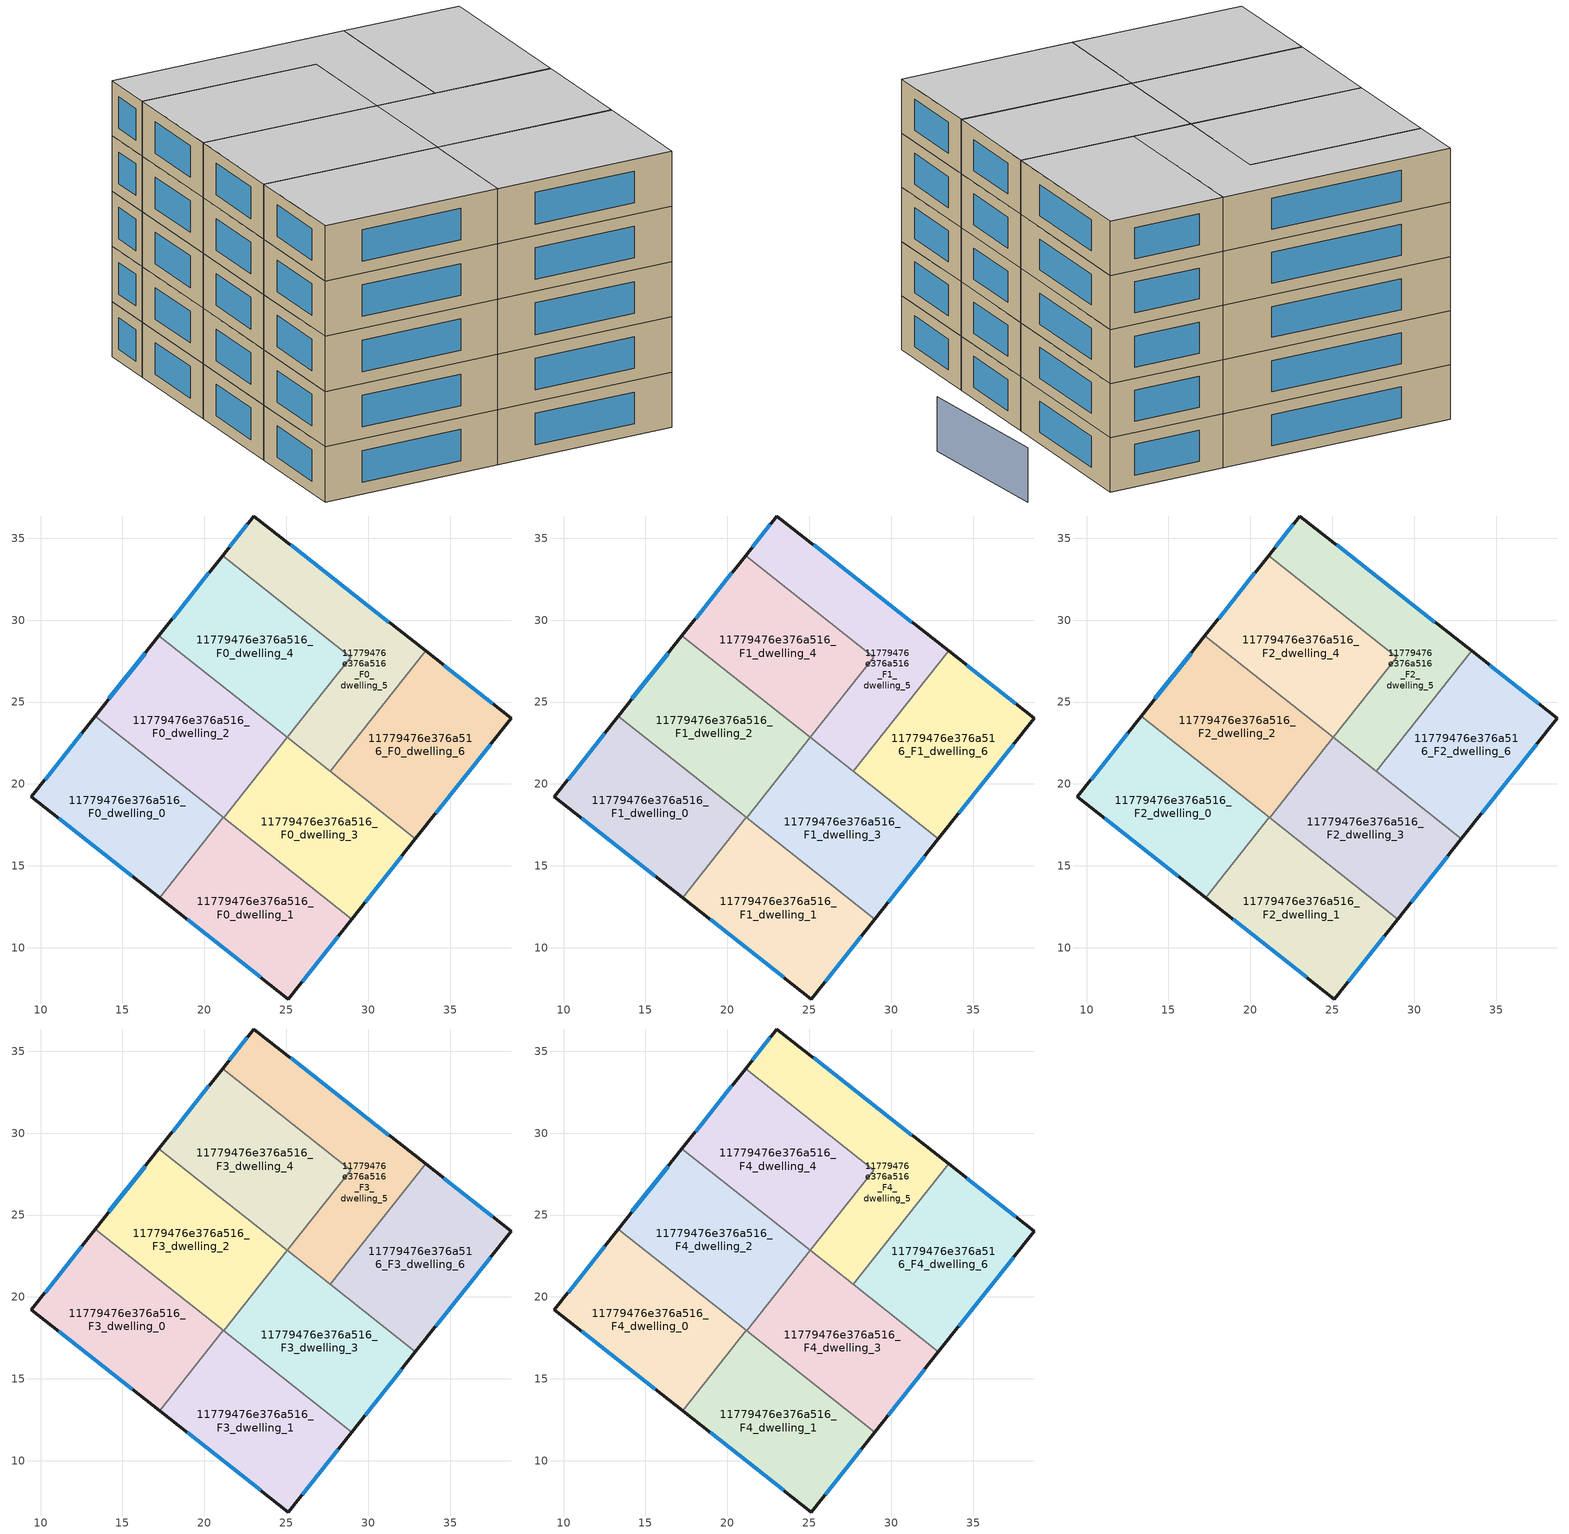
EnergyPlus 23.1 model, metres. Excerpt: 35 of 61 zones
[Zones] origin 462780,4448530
11779476e376a516_F0_dwelling_0
 floor ground (EU_floor_Construction): 21.15,17.96 17.27,13.06 9.44,19.21 13.34,24.14 z0
 wall outside (EU_wall_Construction): 13.34,24.14 9.44,19.21 17.27,13.06 z0:3
 wall to 11779476e376a516_F0_dwelling_1 (EU_wall_Construction): 17.27,13.06 21.15,17.96 z0:3
 wall to 11779476e376a516_F0_dwelling_2 (EU_wall_Construction): 21.15,17.96 13.34,24.14 z0:3
 window (EU_Window_Construction): 11.12,17.89 15.59,14.38 / 12.51,23.08 10.28,20.27 z0.64:2.36
11779476e376a516_F0_dwelling_1
 floor ground (EU_floor_Construction): 29,11.74 25.14,6.87 17.27,13.06 21.15,17.96 z0
 wall outside (EU_wall_Construction): 17.27,13.06 25.14,6.87 29,11.74 z0:3
 wall to 11779476e376a516_F0_dwelling_3 (EU_wall_Construction): 29,11.74 21.17,17.94 z0:3
 wall to 11779476e376a516_F0_dwelling_2 (EU_wall_Construction): 21.17,17.94 21.15,17.96 z0:3
 window (EU_Window_Construction): 18.95,11.73 23.45,8.19 / 25.96,7.91 28.17,10.7 z0.64:2.36
11779476e376a516_F0_dwelling_2
 floor ground (EU_floor_Construction): 25.05,22.84 21.17,17.94 13.34,24.14 17.23,29.04 z0
 wall outside (EU_wall_Construction): 17.23,29.04 13.34,24.14 z0:3
 wall to 11779476e376a516_F0_dwelling_4 (EU_wall_Construction): 25.05,22.84 17.23,29.04 z0:3
 wall to 11779476e376a516_F0_dwelling_3 (EU_wall_Construction): 21.17,17.94 25.05,22.84 z0:3
 window (EU_Window_Construction): 16.4,27.99 14.18,25.19 z0.64:2.36
11779476e376a516_F0_dwelling_3
 floor ground (EU_floor_Construction): 32.88,16.64 29,11.74 21.17,17.94 25.05,22.84 z0
 wall outside (EU_wall_Construction): 29,11.74 32.88,16.64 z0:3
 wall to 11779476e376a516_F0_dwelling_6 (EU_wall_Construction): 32.88,16.64 27.68,20.76 z0:3
 wall to 11779476e376a516_F0_dwelling_5 (EU_wall_Construction): 27.68,20.76 25.05,22.84 z0:3
 window (EU_Window_Construction): 29.83,12.79 32.05,15.59 z0.64:2.36
11779476e376a516_F0_dwelling_4
 floor ground (EU_floor_Construction): 28.94,27.74 25.05,22.84 17.23,29.04 21.11,33.94 z0
 wall outside (EU_wall_Construction): 21.11,33.94 17.23,29.04 z0:3
 wall to 11779476e376a516_F0_dwelling_5 (EU_wall_Construction): 25.05,22.84 28.94,27.74 21.11,33.94 z0:3
 window (EU_Window_Construction): 20.28,32.89 18.06,30.09 z0.64:2.36
11779476e376a516_F0_dwelling_5
 floor ground (EU_floor_Construction): 33.51,28.12 27.68,20.76 25.05,22.84 28.94,27.74 21.11,33.94 23.03,36.36 z0
 wall outside (EU_wall_Construction): 33.51,28.12 23.03,36.36 21.11,33.94 z0:3
 wall to 11779476e376a516_F0_dwelling_6 (EU_wall_Construction): 27.68,20.76 33.51,28.12 z0:3
 window (EU_Window_Construction): 22.61,35.84 21.52,34.46 / 31.26,29.88 25.27,34.59 z0.64:2.36
11779476e376a516_F0_dwelling_6
 floor ground (EU_floor_Construction): 38.73,24.02 32.88,16.64 27.68,20.76 33.51,28.12 z0
 wall outside (EU_wall_Construction): 32.88,16.64 38.73,24.02 33.51,28.12 z0:3
 window (EU_Window_Construction): 37.61,24.9 34.63,27.24 / 34.13,18.22 37.48,22.44 z0.64:2.36
11779476e376a516_F1_dwelling_0
 floor to 11779476e376a516_F0_dwelling_0 (EU_floor_Construction): 21.15,17.96 17.27,13.06 9.44,19.21 13.34,24.14 z3
 wall outside (EU_wall_Construction): 13.34,24.14 9.44,19.21 17.27,13.06 z3:6
 wall to 11779476e376a516_F1_dwelling_1 (EU_wall_Construction): 17.27,13.06 21.15,17.96 z3:6
 wall to 11779476e376a516_F1_dwelling_2 (EU_wall_Construction): 21.15,17.96 13.34,24.14 z3:6
 window (EU_Window_Construction): 11.12,17.89 15.59,14.38 / 12.51,23.08 10.28,20.27 z3.64:5.36
11779476e376a516_F1_dwelling_1
 floor to 11779476e376a516_F0_dwelling_1 (EU_floor_Construction): 29,11.74 25.14,6.87 17.27,13.06 21.15,17.96 z3
 wall outside (EU_wall_Construction): 17.27,13.06 25.14,6.87 29,11.74 z3:6
 wall to 11779476e376a516_F1_dwelling_3 (EU_wall_Construction): 29,11.74 21.17,17.94 z3:6
 wall to 11779476e376a516_F1_dwelling_2 (EU_wall_Construction): 21.17,17.94 21.15,17.96 z3:6
 window (EU_Window_Construction): 18.95,11.73 23.45,8.19 / 25.96,7.91 28.17,10.7 z3.64:5.36
11779476e376a516_F1_dwelling_2
 floor to 11779476e376a516_F0_dwelling_2 (EU_floor_Construction): 25.05,22.84 21.17,17.94 13.34,24.14 17.23,29.04 z3
 wall outside (EU_wall_Construction): 17.23,29.04 13.34,24.14 z3:6
 wall to 11779476e376a516_F1_dwelling_4 (EU_wall_Construction): 25.05,22.84 17.23,29.04 z3:6
 wall to 11779476e376a516_F1_dwelling_3 (EU_wall_Construction): 21.17,17.94 25.05,22.84 z3:6
 window (EU_Window_Construction): 16.4,27.99 14.18,25.19 z3.64:5.36
11779476e376a516_F1_dwelling_3
 floor to 11779476e376a516_F0_dwelling_3 (EU_floor_Construction): 32.88,16.64 29,11.74 21.17,17.94 25.05,22.84 z3
 wall outside (EU_wall_Construction): 29,11.74 32.88,16.64 z3:6
 wall to 11779476e376a516_F1_dwelling_6 (EU_wall_Construction): 32.88,16.64 27.68,20.76 z3:6
 wall to 11779476e376a516_F1_dwelling_5 (EU_wall_Construction): 27.68,20.76 25.05,22.84 z3:6
 window (EU_Window_Construction): 29.83,12.79 32.05,15.59 z3.64:5.36
11779476e376a516_F1_dwelling_4
 floor to 11779476e376a516_F0_dwelling_4 (EU_floor_Construction): 28.94,27.74 25.05,22.84 17.23,29.04 21.11,33.94 z3
 wall outside (EU_wall_Construction): 21.11,33.94 17.23,29.04 z3:6
 wall to 11779476e376a516_F1_dwelling_5 (EU_wall_Construction): 25.05,22.84 28.94,27.74 21.11,33.94 z3:6
 window (EU_Window_Construction): 20.28,32.89 18.06,30.09 z3.64:5.36
11779476e376a516_F1_dwelling_5
 floor to 11779476e376a516_F0_dwelling_5 (EU_floor_Construction): 33.51,28.12 27.68,20.76 25.05,22.84 28.94,27.74 21.11,33.94 23.03,36.36 z3
 wall outside (EU_wall_Construction): 33.51,28.12 23.03,36.36 21.11,33.94 z3:6
 wall to 11779476e376a516_F1_dwelling_6 (EU_wall_Construction): 27.68,20.76 33.51,28.12 z3:6
 window (EU_Window_Construction): 22.61,35.84 21.52,34.46 / 31.26,29.88 25.27,34.59 z3.64:5.36
11779476e376a516_F1_dwelling_6
 floor to 11779476e376a516_F0_dwelling_6 (EU_floor_Construction): 38.73,24.02 32.88,16.64 27.68,20.76 33.51,28.12 z3
 wall outside (EU_wall_Construction): 32.88,16.64 38.73,24.02 33.51,28.12 z3:6
 window (EU_Window_Construction): 37.61,24.9 34.63,27.24 / 34.13,18.22 37.48,22.44 z3.64:5.36
11779476e376a516_F2_dwelling_0
 floor to 11779476e376a516_F1_dwelling_0 (EU_floor_Construction): 21.15,17.96 17.27,13.06 9.44,19.21 13.34,24.14 z6
 wall outside (EU_wall_Construction): 13.34,24.14 9.44,19.21 17.27,13.06 z6:9
 wall to 11779476e376a516_F2_dwelling_1 (EU_wall_Construction): 17.27,13.06 21.15,17.96 z6:9
 wall to 11779476e376a516_F2_dwelling_2 (EU_wall_Construction): 21.15,17.96 13.34,24.14 z6:9
 window (EU_Window_Construction): 11.12,17.89 15.59,14.38 / 12.51,23.08 10.28,20.27 z6.64:8.36
11779476e376a516_F2_dwelling_1
 floor to 11779476e376a516_F1_dwelling_1 (EU_floor_Construction): 29,11.74 25.14,6.87 17.27,13.06 21.15,17.96 z6
 wall outside (EU_wall_Construction): 17.27,13.06 25.14,6.87 29,11.74 z6:9
 wall to 11779476e376a516_F2_dwelling_3 (EU_wall_Construction): 29,11.74 21.17,17.94 z6:9
 wall to 11779476e376a516_F2_dwelling_2 (EU_wall_Construction): 21.17,17.94 21.15,17.96 z6:9
 window (EU_Window_Construction): 18.95,11.73 23.45,8.19 / 25.96,7.91 28.17,10.7 z6.64:8.36
11779476e376a516_F2_dwelling_2
 floor to 11779476e376a516_F1_dwelling_2 (EU_floor_Construction): 25.05,22.84 21.17,17.94 13.34,24.14 17.23,29.04 z6
 wall outside (EU_wall_Construction): 17.23,29.04 13.34,24.14 z6:9
 wall to 11779476e376a516_F2_dwelling_4 (EU_wall_Construction): 25.05,22.84 17.23,29.04 z6:9
 wall to 11779476e376a516_F2_dwelling_3 (EU_wall_Construction): 21.17,17.94 25.05,22.84 z6:9
 window (EU_Window_Construction): 16.4,27.99 14.18,25.19 z6.64:8.36
11779476e376a516_F2_dwelling_3
 floor to 11779476e376a516_F1_dwelling_3 (EU_floor_Construction): 32.88,16.64 29,11.74 21.17,17.94 25.05,22.84 z6
 wall outside (EU_wall_Construction): 29,11.74 32.88,16.64 z6:9
 wall to 11779476e376a516_F2_dwelling_6 (EU_wall_Construction): 32.88,16.64 27.68,20.76 z6:9
 wall to 11779476e376a516_F2_dwelling_5 (EU_wall_Construction): 27.68,20.76 25.05,22.84 z6:9
 window (EU_Window_Construction): 29.83,12.79 32.05,15.59 z6.64:8.36
11779476e376a516_F2_dwelling_4
 floor to 11779476e376a516_F1_dwelling_4 (EU_floor_Construction): 28.94,27.74 25.05,22.84 17.23,29.04 21.11,33.94 z6
 wall outside (EU_wall_Construction): 21.11,33.94 17.23,29.04 z6:9
 wall to 11779476e376a516_F2_dwelling_5 (EU_wall_Construction): 25.05,22.84 28.94,27.74 21.11,33.94 z6:9
 window (EU_Window_Construction): 20.28,32.89 18.06,30.09 z6.64:8.36
11779476e376a516_F2_dwelling_5
 floor to 11779476e376a516_F1_dwelling_5 (EU_floor_Construction): 33.51,28.12 27.68,20.76 25.05,22.84 28.94,27.74 21.11,33.94 23.03,36.36 z6
 wall outside (EU_wall_Construction): 33.51,28.12 23.03,36.36 21.11,33.94 z6:9
 wall to 11779476e376a516_F2_dwelling_6 (EU_wall_Construction): 27.68,20.76 33.51,28.12 z6:9
 window (EU_Window_Construction): 22.61,35.84 21.52,34.46 / 31.26,29.88 25.27,34.59 z6.64:8.36
11779476e376a516_F2_dwelling_6
 floor to 11779476e376a516_F1_dwelling_6 (EU_floor_Construction): 38.73,24.02 32.88,16.64 27.68,20.76 33.51,28.12 z6
 wall outside (EU_wall_Construction): 32.88,16.64 38.73,24.02 33.51,28.12 z6:9
 window (EU_Window_Construction): 37.61,24.9 34.63,27.24 / 34.13,18.22 37.48,22.44 z6.64:8.36
11779476e376a516_F3_dwelling_0
 floor to 11779476e376a516_F2_dwelling_0 (EU_floor_Construction): 21.15,17.96 17.27,13.06 9.44,19.21 13.34,24.14 z9
 wall outside (EU_wall_Construction): 13.34,24.14 9.44,19.21 17.27,13.06 z9:12
 wall to 11779476e376a516_F3_dwelling_1 (EU_wall_Construction): 17.27,13.06 21.15,17.96 z9:12
 wall to 11779476e376a516_F3_dwelling_2 (EU_wall_Construction): 21.15,17.96 13.34,24.14 z9:12
 window (EU_Window_Construction): 11.12,17.89 15.59,14.38 / 12.51,23.08 10.28,20.27 z9.64:11.36
11779476e376a516_F3_dwelling_1
 floor to 11779476e376a516_F2_dwelling_1 (EU_floor_Construction): 29,11.74 25.14,6.87 17.27,13.06 21.15,17.96 z9
 wall outside (EU_wall_Construction): 17.27,13.06 25.14,6.87 29,11.74 z9:12
 wall to 11779476e376a516_F3_dwelling_3 (EU_wall_Construction): 29,11.74 21.17,17.94 z9:12
 wall to 11779476e376a516_F3_dwelling_2 (EU_wall_Construction): 21.17,17.94 21.15,17.96 z9:12
 window (EU_Window_Construction): 18.95,11.73 23.45,8.19 / 25.96,7.91 28.17,10.7 z9.64:11.36
11779476e376a516_F3_dwelling_2
 floor to 11779476e376a516_F2_dwelling_2 (EU_floor_Construction): 25.05,22.84 21.17,17.94 13.34,24.14 17.23,29.04 z9
 wall outside (EU_wall_Construction): 17.23,29.04 13.34,24.14 z9:12
 wall to 11779476e376a516_F3_dwelling_4 (EU_wall_Construction): 25.05,22.84 17.23,29.04 z9:12
 wall to 11779476e376a516_F3_dwelling_3 (EU_wall_Construction): 21.17,17.94 25.05,22.84 z9:12
 window (EU_Window_Construction): 16.4,27.99 14.18,25.19 z9.64:11.36
11779476e376a516_F3_dwelling_3
 floor to 11779476e376a516_F2_dwelling_3 (EU_floor_Construction): 32.88,16.64 29,11.74 21.17,17.94 25.05,22.84 z9
 wall outside (EU_wall_Construction): 29,11.74 32.88,16.64 z9:12
 wall to 11779476e376a516_F3_dwelling_6 (EU_wall_Construction): 32.88,16.64 27.68,20.76 z9:12
 wall to 11779476e376a516_F3_dwelling_5 (EU_wall_Construction): 27.68,20.76 25.05,22.84 z9:12
 window (EU_Window_Construction): 29.83,12.79 32.05,15.59 z9.64:11.36
11779476e376a516_F3_dwelling_4
 floor to 11779476e376a516_F2_dwelling_4 (EU_floor_Construction): 28.94,27.74 25.05,22.84 17.23,29.04 21.11,33.94 z9
 wall outside (EU_wall_Construction): 21.11,33.94 17.23,29.04 z9:12
 wall to 11779476e376a516_F3_dwelling_5 (EU_wall_Construction): 25.05,22.84 28.94,27.74 21.11,33.94 z9:12
 window (EU_Window_Construction): 20.28,32.89 18.06,30.09 z9.64:11.36
11779476e376a516_F3_dwelling_5
 floor to 11779476e376a516_F2_dwelling_5 (EU_floor_Construction): 33.51,28.12 27.68,20.76 25.05,22.84 28.94,27.74 21.11,33.94 23.03,36.36 z9
 wall outside (EU_wall_Construction): 33.51,28.12 23.03,36.36 21.11,33.94 z9:12
 wall to 11779476e376a516_F3_dwelling_6 (EU_wall_Construction): 27.68,20.76 33.51,28.12 z9:12
 window (EU_Window_Construction): 22.61,35.84 21.52,34.46 / 31.26,29.88 25.27,34.59 z9.64:11.36
11779476e376a516_F3_dwelling_6
 floor to 11779476e376a516_F2_dwelling_6 (EU_floor_Construction): 38.73,24.02 32.88,16.64 27.68,20.76 33.51,28.12 z9
 wall outside (EU_wall_Construction): 32.88,16.64 38.73,24.02 33.51,28.12 z9:12
 window (EU_Window_Construction): 37.61,24.9 34.63,27.24 / 34.13,18.22 37.48,22.44 z9.64:11.36
11779476e376a516_F4_dwelling_0
 floor to 11779476e376a516_F3_dwelling_0 (EU_floor_Construction): 21.15,17.96 17.27,13.06 9.44,19.21 13.34,24.14 z12
 wall outside (EU_wall_Construction): 13.34,24.14 9.44,19.21 17.27,13.06 z12:15
 wall to 11779476e376a516_F4_dwelling_1 (EU_wall_Construction): 17.27,13.06 21.15,17.96 z12:15
 wall to 11779476e376a516_F4_dwelling_2 (EU_wall_Construction): 21.15,17.96 13.34,24.14 z12:15
 window (EU_Window_Construction): 11.12,17.89 15.59,14.38 / 12.51,23.08 10.28,20.27 z12.64:14.36
 ceiling to 11779476e376a516_F5_dwelling_0 (EU_floor_Construction): 17.27,13.06 21.15,17.96 13.34,24.14 9.44,19.21 z15
11779476e376a516_F4_dwelling_1
 floor to 11779476e376a516_F3_dwelling_1 (EU_floor_Construction): 29,11.74 25.14,6.87 17.27,13.06 21.15,17.96 z12
 wall outside (EU_wall_Construction): 17.27,13.06 25.14,6.87 29,11.74 z12:15
 wall to 11779476e376a516_F4_dwelling_3 (EU_wall_Construction): 29,11.74 21.17,17.94 z12:15
 wall to 11779476e376a516_F4_dwelling_2 (EU_wall_Construction): 21.17,17.94 21.15,17.96 z12:15
 window (EU_Window_Construction): 18.95,11.73 23.45,8.19 / 25.96,7.91 28.17,10.7 z12.64:14.36
 ceiling to 11779476e376a516_F5_dwelling_1 (EU_floor_Construction): 25.14,6.87 29,11.74 21.15,17.96 17.27,13.06 z15
11779476e376a516_F4_dwelling_2
 floor to 11779476e376a516_F3_dwelling_2 (EU_floor_Construction): 25.05,22.84 21.17,17.94 13.34,24.14 17.23,29.04 z12
 wall outside (EU_wall_Construction): 17.23,29.04 13.34,24.14 z12:15
 wall to 11779476e376a516_F4_dwelling_4 (EU_wall_Construction): 25.05,22.84 17.23,29.04 z12:15
 wall to 11779476e376a516_F4_dwelling_3 (EU_wall_Construction): 21.17,17.94 25.05,22.84 z12:15
 window (EU_Window_Construction): 16.4,27.99 14.18,25.19 z12.64:14.36
 ceiling to 11779476e376a516_F5_dwelling_2 (EU_floor_Construction): 21.17,17.94 25.05,22.84 17.23,29.04 13.34,24.14 z15
11779476e376a516_F4_dwelling_3
 floor to 11779476e376a516_F3_dwelling_3 (EU_floor_Construction): 32.88,16.64 29,11.74 21.17,17.94 25.05,22.84 z12
 wall outside (EU_wall_Construction): 29,11.74 32.88,16.64 z12:15
 wall to 11779476e376a516_F4_dwelling_6 (EU_wall_Construction): 32.88,16.64 27.68,20.76 z12:15
 wall to 11779476e376a516_F4_dwelling_5 (EU_wall_Construction): 27.68,20.76 25.05,22.84 z12:15
 window (EU_Window_Construction): 29.83,12.79 32.05,15.59 z12.64:14.36
 ceiling to 11779476e376a516_F5_dwelling_3 (EU_floor_Construction): 29,11.74 32.88,16.64 25.05,22.84 21.17,17.94 z15
11779476e376a516_F4_dwelling_4
 floor to 11779476e376a516_F3_dwelling_4 (EU_floor_Construction): 28.94,27.74 25.05,22.84 17.23,29.04 21.11,33.94 z12
 wall outside (EU_wall_Construction): 21.11,33.94 17.23,29.04 z12:15
 wall to 11779476e376a516_F4_dwelling_5 (EU_wall_Construction): 25.05,22.84 28.94,27.74 21.11,33.94 z12:15
 window (EU_Window_Construction): 20.28,32.89 18.06,30.09 z12.64:14.36
 ceiling to 11779476e376a516_F5_dwelling_4 (EU_floor_Construction): 25.05,22.84 28.94,27.74 21.11,33.94 17.23,29.04 z15
11779476e376a516_F4_dwelling_5
 floor to 11779476e376a516_F3_dwelling_5 (EU_floor_Construction): 33.51,28.12 27.68,20.76 25.05,22.84 28.94,27.74 21.11,33.94 23.03,36.36 z12
 wall outside (EU_wall_Construction): 33.51,28.12 23.03,36.36 21.11,33.94 z12:15
 wall to 11779476e376a516_F4_dwelling_6 (EU_wall_Construction): 27.68,20.76 33.51,28.12 z12:15
 window (EU_Window_Construction): 22.61,35.84 21.52,34.46 / 31.26,29.88 25.27,34.59 z12.64:14.36
 ceiling to 11779476e376a516_F5_dwelling_5 (EU_floor_Construction): 27.68,20.76 33.51,28.12 23.03,36.36 21.11,33.94 28.94,27.74 25.05,22.84 z15
11779476e376a516_F4_dwelling_6
 floor to 11779476e376a516_F3_dwelling_6 (EU_floor_Construction): 38.73,24.02 32.88,16.64 27.68,20.76 33.51,28.12 z12
 wall outside (EU_wall_Construction): 32.88,16.64 38.73,24.02 33.51,28.12 z12:15
 window (EU_Window_Construction): 37.61,24.9 34.63,27.24 / 34.13,18.22 37.48,22.44 z12.64:14.36
 ceiling to 11779476e376a516_F5_dwelling_6 (EU_floor_Construction): 32.88,16.64 38.73,24.02 33.51,28.12 27.68,20.76 z15
shading: 37.02,13.71 41.57,20.61 z0:3
[Building]
EU S2 Campaign: North Axis=0; Terrain=City; Solar Distribution=FullExterior
[Site:Location]
Yerevan-Zvartnots.Intl.AP: Latitude=40.15; Longitude=44.383; Time Zone=4; Elevation=854
[SizingPeriod:WeatherFileDays]
AnnualSizingPeriod: Begin Month=1; Begin Day of Month=1; End Month=12; End Day of Month=31; Day of Week for Start Day=Monday; Use Weather File Daylight Saving Period=No; Use Weather File Rain and Snow Indicators=No
[MATERIAL]
EU_InternalMass_Material: Roughness=MediumRough; Thickness=0.1; Conductivity=1; Density=1800; Specific Heat=900; Thermal Absorptance=0.9; Solar Absorptance=0.7; Visible Absorptance=0.7
[MATERIAL:NOMASS] Roughness=MediumRough; Thermal Absorptance=0.9; Solar Absorptance=0.7; Visible Absorptance=0.7
Name | Thermal Resistance
EU_wall_NoMass | 1.05043
EU_floor_NoMass | 0.478065
[WINDOWMATERIAL:SIMPLEGLAZINGSYSTEM]
EU_Window_SimpleGlazing: UFactor=2.5566; Solar Heat Gain Coefficient=0.75; Visible Transmittance=0.75
[CONSTRUCTION]
EU_wall_Construction: EU_wall_NoMass
EU_floor_Construction: EU_floor_NoMass
EU_Window_Construction: EU_Window_SimpleGlazing
EU_InternalMass_Construction: EU_InternalMass_Material
[ZONE] Type=1; Multiplier=1; Ceiling Height=autocalculate; Floor Area=autocalculate; Part of Total Floor Area=Yes
Name | Volume
11779476e376a516_F0_dwelling_0; 11779476e376a516_F1_dwelling_0; 11779476e376a516_F2_dwelling_0; 11779476e376a516_F3_dwelling_0; 11779476e376a516_F4_dwelling_0 | 187.287
11779476e376a516_F0_dwelling_1; 11779476e376a516_F1_dwelling_1; 11779476e376a516_F2_dwelling_1; 11779476e376a516_F3_dwelling_1; 11779476e376a516_F4_dwelling_1 | 187.277
11779476e376a516_F0_dwelling_2; 11779476e376a516_F1_dwelling_2; 11779476e376a516_F2_dwelling_2; 11779476e376a516_F3_dwelling_2; 11779476e376a516_F4_dwelling_2; 11779476e376a516_F0_dwelling_3; 11779476e376a516_F1_dwelling_3; 11779476e376a516_F2_dwelling_3; 11779476e376a516_F3_dwelling_3; 11779476e376a516_F4_dwelling_3 | 187.275
11779476e376a516_F0_dwelling_4; 11779476e376a516_F1_dwelling_4; 11779476e376a516_F2_dwelling_4; 11779476e376a516_F3_dwelling_4; 11779476e376a516_F4_dwelling_4 | 187.276
11779476e376a516_F0_dwelling_5; 11779476e376a516_F1_dwelling_5; 11779476e376a516_F2_dwelling_5; 11779476e376a516_F3_dwelling_5; 11779476e376a516_F4_dwelling_5 | 187.285
11779476e376a516_F0_dwelling_6; 11779476e376a516_F1_dwelling_6; 11779476e376a516_F2_dwelling_6; 11779476e376a516_F3_dwelling_6; 11779476e376a516_F4_dwelling_6 | 187.281
[INTERNALMASS] Construction=EU_InternalMass_Construction
Name | Zone or ZoneList | Surface Area
11779476e376a516_F0_dwelling_0_EU_InternalMass | 11779476e376a516_F0_dwelling_0 | 62.4289
11779476e376a516_F0_dwelling_1_EU_InternalMass | 11779476e376a516_F0_dwelling_1 | 62.4258
11779476e376a516_F0_dwelling_2_EU_InternalMass | 11779476e376a516_F0_dwelling_2 | 62.424
11779476e376a516_F0_dwelling_3_EU_InternalMass | 11779476e376a516_F0_dwelling_3 | 62.424
11779476e376a516_F0_dwelling_4_EU_InternalMass | 11779476e376a516_F0_dwelling_4 | 62.4265
11779476e376a516_F0_dwelling_5_EU_InternalMass | 11779476e376a516_F0_dwelling_5 | 62.425
11779476e376a516_F0_dwelling_6_EU_InternalMass | 11779476e376a516_F0_dwelling_6 | 62.4263
11779476e376a516_F1_dwelling_0_EU_InternalMass | 11779476e376a516_F1_dwelling_0 | 62.4289
11779476e376a516_F1_dwelling_1_EU_InternalMass | 11779476e376a516_F1_dwelling_1 | 62.4258
11779476e376a516_F1_dwelling_2_EU_InternalMass | 11779476e376a516_F1_dwelling_2 | 62.424
11779476e376a516_F1_dwelling_3_EU_InternalMass | 11779476e376a516_F1_dwelling_3 | 62.424
11779476e376a516_F1_dwelling_4_EU_InternalMass | 11779476e376a516_F1_dwelling_4 | 62.4265
11779476e376a516_F1_dwelling_5_EU_InternalMass | 11779476e376a516_F1_dwelling_5 | 62.425
11779476e376a516_F1_dwelling_6_EU_InternalMass | 11779476e376a516_F1_dwelling_6 | 62.4263
11779476e376a516_F2_dwelling_0_EU_InternalMass | 11779476e376a516_F2_dwelling_0 | 62.4289
11779476e376a516_F2_dwelling_1_EU_InternalMass | 11779476e376a516_F2_dwelling_1 | 62.4258
11779476e376a516_F2_dwelling_2_EU_InternalMass | 11779476e376a516_F2_dwelling_2 | 62.424
11779476e376a516_F2_dwelling_3_EU_InternalMass | 11779476e376a516_F2_dwelling_3 | 62.424
11779476e376a516_F2_dwelling_4_EU_InternalMass | 11779476e376a516_F2_dwelling_4 | 62.4265
11779476e376a516_F2_dwelling_5_EU_InternalMass | 11779476e376a516_F2_dwelling_5 | 62.425
11779476e376a516_F2_dwelling_6_EU_InternalMass | 11779476e376a516_F2_dwelling_6 | 62.4263
11779476e376a516_F3_dwelling_0_EU_InternalMass | 11779476e376a516_F3_dwelling_0 | 62.4289
11779476e376a516_F3_dwelling_1_EU_InternalMass | 11779476e376a516_F3_dwelling_1 | 62.4258
11779476e376a516_F3_dwelling_2_EU_InternalMass | 11779476e376a516_F3_dwelling_2 | 62.424
11779476e376a516_F3_dwelling_3_EU_InternalMass | 11779476e376a516_F3_dwelling_3 | 62.424
11779476e376a516_F3_dwelling_4_EU_InternalMass | 11779476e376a516_F3_dwelling_4 | 62.4265
11779476e376a516_F3_dwelling_5_EU_InternalMass | 11779476e376a516_F3_dwelling_5 | 62.425
11779476e376a516_F3_dwelling_6_EU_InternalMass | 11779476e376a516_F3_dwelling_6 | 62.4263
11779476e376a516_F4_dwelling_0_EU_InternalMass | 11779476e376a516_F4_dwelling_0 | 62.4289
11779476e376a516_F4_dwelling_1_EU_InternalMass | 11779476e376a516_F4_dwelling_1 | 62.4258
11779476e376a516_F4_dwelling_2_EU_InternalMass | 11779476e376a516_F4_dwelling_2 | 62.424
11779476e376a516_F4_dwelling_3_EU_InternalMass | 11779476e376a516_F4_dwelling_3 | 62.424
11779476e376a516_F4_dwelling_4_EU_InternalMass | 11779476e376a516_F4_dwelling_4 | 62.4265
11779476e376a516_F4_dwelling_5_EU_InternalMass | 11779476e376a516_F4_dwelling_5 | 62.425
11779476e376a516_F4_dwelling_6_EU_InternalMass | 11779476e376a516_F4_dwelling_6 | 62.4263
[OTHEREQUIPMENT] Fuel Type=Electricity; Design Level Calculation Method=Watts/Area; Power per Zone Floor Area=1; Fraction Latent=0; Fraction Radiant=0; Fraction Lost=0; Carbon Dioxide Generation Rate=0; EndUse Subcategory=EU_Step8_InternalGains
Name | Zone or ZoneList or Space or SpaceList | Schedule
EU_Step8_InternalGain_11779476e376a516_F0_dwelling_0_f000 | 11779476e376a516_F0_dwelling_0 | EU_Step8_GainSchedule_11779476e376a516_F0_dwelling_0_f000
EU_Step8_InternalGain_11779476e376a516_F0_dwelling_1_f000 | 11779476e376a516_F0_dwelling_1 | EU_Step8_GainSchedule_11779476e376a516_F0_dwelling_1_f000
EU_Step8_InternalGain_11779476e376a516_F0_dwelling_2_f000 | 11779476e376a516_F0_dwelling_2 | EU_Step8_GainSchedule_11779476e376a516_F0_dwelling_2_f000
EU_Step8_InternalGain_11779476e376a516_F0_dwelling_3_f000 | 11779476e376a516_F0_dwelling_3 | EU_Step8_GainSchedule_11779476e376a516_F0_dwelling_3_f000
EU_Step8_InternalGain_11779476e376a516_F0_dwelling_4_f000 | 11779476e376a516_F0_dwelling_4 | EU_Step8_GainSchedule_11779476e376a516_F0_dwelling_4_f000
EU_Step8_InternalGain_11779476e376a516_F0_dwelling_5_f000 | 11779476e376a516_F0_dwelling_5 | EU_Step8_GainSchedule_11779476e376a516_F0_dwelling_5_f000
EU_Step8_InternalGain_11779476e376a516_F0_dwelling_6_f000 | 11779476e376a516_F0_dwelling_6 | EU_Step8_GainSchedule_11779476e376a516_F0_dwelling_6_f000
EU_Step8_InternalGain_11779476e376a516_F1_dwelling_0_f000 | 11779476e376a516_F1_dwelling_0 | EU_Step8_GainSchedule_11779476e376a516_F1_dwelling_0_f000
EU_Step8_InternalGain_11779476e376a516_F1_dwelling_1_f000 | 11779476e376a516_F1_dwelling_1 | EU_Step8_GainSchedule_11779476e376a516_F1_dwelling_1_f000
EU_Step8_InternalGain_11779476e376a516_F1_dwelling_2_f000 | 11779476e376a516_F1_dwelling_2 | EU_Step8_GainSchedule_11779476e376a516_F1_dwelling_2_f000
EU_Step8_InternalGain_11779476e376a516_F1_dwelling_3_f000 | 11779476e376a516_F1_dwelling_3 | EU_Step8_GainSchedule_11779476e376a516_F1_dwelling_3_f000
EU_Step8_InternalGain_11779476e376a516_F1_dwelling_4_f000 | 11779476e376a516_F1_dwelling_4 | EU_Step8_GainSchedule_11779476e376a516_F1_dwelling_4_f000
EU_Step8_InternalGain_11779476e376a516_F1_dwelling_5_f000 | 11779476e376a516_F1_dwelling_5 | EU_Step8_GainSchedule_11779476e376a516_F1_dwelling_5_f000
EU_Step8_InternalGain_11779476e376a516_F1_dwelling_6_f000 | 11779476e376a516_F1_dwelling_6 | EU_Step8_GainSchedule_11779476e376a516_F1_dwelling_6_f000
EU_Step8_InternalGain_11779476e376a516_F2_dwelling_0_f000 | 11779476e376a516_F2_dwelling_0 | EU_Step8_GainSchedule_11779476e376a516_F2_dwelling_0_f000
EU_Step8_InternalGain_11779476e376a516_F2_dwelling_1_f000 | 11779476e376a516_F2_dwelling_1 | EU_Step8_GainSchedule_11779476e376a516_F2_dwelling_1_f000
EU_Step8_InternalGain_11779476e376a516_F2_dwelling_2_f000 | 11779476e376a516_F2_dwelling_2 | EU_Step8_GainSchedule_11779476e376a516_F2_dwelling_2_f000
EU_Step8_InternalGain_11779476e376a516_F2_dwelling_3_f000 | 11779476e376a516_F2_dwelling_3 | EU_Step8_GainSchedule_11779476e376a516_F2_dwelling_3_f000
EU_Step8_InternalGain_11779476e376a516_F2_dwelling_4_f000 | 11779476e376a516_F2_dwelling_4 | EU_Step8_GainSchedule_11779476e376a516_F2_dwelling_4_f000
EU_Step8_InternalGain_11779476e376a516_F2_dwelling_5_f000 | 11779476e376a516_F2_dwelling_5 | EU_Step8_GainSchedule_11779476e376a516_F2_dwelling_5_f000
EU_Step8_InternalGain_11779476e376a516_F2_dwelling_6_f000 | 11779476e376a516_F2_dwelling_6 | EU_Step8_GainSchedule_11779476e376a516_F2_dwelling_6_f000
EU_Step8_InternalGain_11779476e376a516_F3_dwelling_0_f000 | 11779476e376a516_F3_dwelling_0 | EU_Step8_GainSchedule_11779476e376a516_F3_dwelling_0_f000
EU_Step8_InternalGain_11779476e376a516_F3_dwelling_1_f000 | 11779476e376a516_F3_dwelling_1 | EU_Step8_GainSchedule_11779476e376a516_F3_dwelling_1_f000
EU_Step8_InternalGain_11779476e376a516_F3_dwelling_2_f000 | 11779476e376a516_F3_dwelling_2 | EU_Step8_GainSchedule_11779476e376a516_F3_dwelling_2_f000
EU_Step8_InternalGain_11779476e376a516_F3_dwelling_3_f000 | 11779476e376a516_F3_dwelling_3 | EU_Step8_GainSchedule_11779476e376a516_F3_dwelling_3_f000
EU_Step8_InternalGain_11779476e376a516_F3_dwelling_4_f000 | 11779476e376a516_F3_dwelling_4 | EU_Step8_GainSchedule_11779476e376a516_F3_dwelling_4_f000
EU_Step8_InternalGain_11779476e376a516_F3_dwelling_5_f000 | 11779476e376a516_F3_dwelling_5 | EU_Step8_GainSchedule_11779476e376a516_F3_dwelling_5_f000
EU_Step8_InternalGain_11779476e376a516_F3_dwelling_6_f000 | 11779476e376a516_F3_dwelling_6 | EU_Step8_GainSchedule_11779476e376a516_F3_dwelling_6_f000
EU_Step8_InternalGain_11779476e376a516_F4_dwelling_0_f000 | 11779476e376a516_F4_dwelling_0 | EU_Step8_GainSchedule_11779476e376a516_F4_dwelling_0_f000
EU_Step8_InternalGain_11779476e376a516_F4_dwelling_1_f000 | 11779476e376a516_F4_dwelling_1 | EU_Step8_GainSchedule_11779476e376a516_F4_dwelling_1_f000
EU_Step8_InternalGain_11779476e376a516_F4_dwelling_2_f000 | 11779476e376a516_F4_dwelling_2 | EU_Step8_GainSchedule_11779476e376a516_F4_dwelling_2_f000
EU_Step8_InternalGain_11779476e376a516_F4_dwelling_3_f000 | 11779476e376a516_F4_dwelling_3 | EU_Step8_GainSchedule_11779476e376a516_F4_dwelling_3_f000
EU_Step8_InternalGain_11779476e376a516_F4_dwelling_4_f000 | 11779476e376a516_F4_dwelling_4 | EU_Step8_GainSchedule_11779476e376a516_F4_dwelling_4_f000
EU_Step8_InternalGain_11779476e376a516_F4_dwelling_5_f000 | 11779476e376a516_F4_dwelling_5 | EU_Step8_GainSchedule_11779476e376a516_F4_dwelling_5_f000
EU_Step8_InternalGain_11779476e376a516_F4_dwelling_6_f000 | 11779476e376a516_F4_dwelling_6 | EU_Step8_GainSchedule_11779476e376a516_F4_dwelling_6_f000
[ZONEVENTILATION:DESIGNFLOWRATE] Schedule=EU_AlwaysOn; Design Flow Rate Calculation Method=AirChanges/Hour; Air Changes per Hour=0.557805; Ventilation Type=Natural; Fan Pressure Rise=0; Fan Total Efficiency=1; Constant Term Coefficient=1; Temperature Term Coefficient=0; Velocity Term Coefficient=0; Velocity Squared Term Coefficient=0; Minimum Indoor Temperature=-100; Maximum Indoor Temperature=100; Delta Temperature=-100; Minimum Outdoor Temperature=-100; Maximum Outdoor Temperature=100; Maximum Wind Speed=40
Name | Zone or ZoneList or Space or SpaceList
EU_ConstantAir_11779476e376a516_F0_dwelling_0 | 11779476e376a516_F0_dwelling_0
EU_ConstantAir_11779476e376a516_F0_dwelling_1 | 11779476e376a516_F0_dwelling_1
EU_ConstantAir_11779476e376a516_F0_dwelling_2 | 11779476e376a516_F0_dwelling_2
EU_ConstantAir_11779476e376a516_F0_dwelling_3 | 11779476e376a516_F0_dwelling_3
EU_ConstantAir_11779476e376a516_F0_dwelling_4 | 11779476e376a516_F0_dwelling_4
EU_ConstantAir_11779476e376a516_F0_dwelling_5 | 11779476e376a516_F0_dwelling_5
EU_ConstantAir_11779476e376a516_F0_dwelling_6 | 11779476e376a516_F0_dwelling_6
EU_ConstantAir_11779476e376a516_F1_dwelling_0 | 11779476e376a516_F1_dwelling_0
EU_ConstantAir_11779476e376a516_F1_dwelling_1 | 11779476e376a516_F1_dwelling_1
EU_ConstantAir_11779476e376a516_F1_dwelling_2 | 11779476e376a516_F1_dwelling_2
EU_ConstantAir_11779476e376a516_F1_dwelling_3 | 11779476e376a516_F1_dwelling_3
EU_ConstantAir_11779476e376a516_F1_dwelling_4 | 11779476e376a516_F1_dwelling_4
EU_ConstantAir_11779476e376a516_F1_dwelling_5 | 11779476e376a516_F1_dwelling_5
EU_ConstantAir_11779476e376a516_F1_dwelling_6 | 11779476e376a516_F1_dwelling_6
EU_ConstantAir_11779476e376a516_F2_dwelling_0 | 11779476e376a516_F2_dwelling_0
EU_ConstantAir_11779476e376a516_F2_dwelling_1 | 11779476e376a516_F2_dwelling_1
EU_ConstantAir_11779476e376a516_F2_dwelling_2 | 11779476e376a516_F2_dwelling_2
EU_ConstantAir_11779476e376a516_F2_dwelling_3 | 11779476e376a516_F2_dwelling_3
EU_ConstantAir_11779476e376a516_F2_dwelling_4 | 11779476e376a516_F2_dwelling_4
EU_ConstantAir_11779476e376a516_F2_dwelling_5 | 11779476e376a516_F2_dwelling_5
EU_ConstantAir_11779476e376a516_F2_dwelling_6 | 11779476e376a516_F2_dwelling_6
EU_ConstantAir_11779476e376a516_F3_dwelling_0 | 11779476e376a516_F3_dwelling_0
EU_ConstantAir_11779476e376a516_F3_dwelling_1 | 11779476e376a516_F3_dwelling_1
EU_ConstantAir_11779476e376a516_F3_dwelling_2 | 11779476e376a516_F3_dwelling_2
EU_ConstantAir_11779476e376a516_F3_dwelling_3 | 11779476e376a516_F3_dwelling_3
EU_ConstantAir_11779476e376a516_F3_dwelling_4 | 11779476e376a516_F3_dwelling_4
EU_ConstantAir_11779476e376a516_F3_dwelling_5 | 11779476e376a516_F3_dwelling_5
EU_ConstantAir_11779476e376a516_F3_dwelling_6 | 11779476e376a516_F3_dwelling_6
EU_ConstantAir_11779476e376a516_F4_dwelling_0 | 11779476e376a516_F4_dwelling_0
EU_ConstantAir_11779476e376a516_F4_dwelling_1 | 11779476e376a516_F4_dwelling_1
EU_ConstantAir_11779476e376a516_F4_dwelling_2 | 11779476e376a516_F4_dwelling_2
EU_ConstantAir_11779476e376a516_F4_dwelling_3 | 11779476e376a516_F4_dwelling_3
EU_ConstantAir_11779476e376a516_F4_dwelling_4 | 11779476e376a516_F4_dwelling_4
EU_ConstantAir_11779476e376a516_F4_dwelling_5 | 11779476e376a516_F4_dwelling_5
EU_ConstantAir_11779476e376a516_F4_dwelling_6 | 11779476e376a516_F4_dwelling_6
[HVACTEMPLATE:THERMOSTAT] Constant Heating Setpoint=20; Constant Cooling Setpoint=50
EU_HeatOnly_11779476e376a516_F0_dwelling_0; EU_HeatOnly_11779476e376a516_F0_dwelling_1; EU_HeatOnly_11779476e376a516_F0_dwelling_2; EU_HeatOnly_11779476e376a516_F0_dwelling_3; EU_HeatOnly_11779476e376a516_F0_dwelling_4; EU_HeatOnly_11779476e376a516_F0_dwelling_5; EU_HeatOnly_11779476e376a516_F0_dwelling_6; EU_HeatOnly_11779476e376a516_F1_dwelling_0; EU_HeatOnly_11779476e376a516_F1_dwelling_1; EU_HeatOnly_11779476e376a516_F1_dwelling_2; EU_HeatOnly_11779476e376a516_F1_dwelling_3; EU_HeatOnly_11779476e376a516_F1_dwelling_4; EU_HeatOnly_11779476e376a516_F1_dwelling_5; EU_HeatOnly_11779476e376a516_F1_dwelling_6; EU_HeatOnly_11779476e376a516_F2_dwelling_0; EU_HeatOnly_11779476e376a516_F2_dwelling_1; EU_HeatOnly_11779476e376a516_F2_dwelling_2; EU_HeatOnly_11779476e376a516_F2_dwelling_3; EU_HeatOnly_11779476e376a516_F2_dwelling_4; EU_HeatOnly_11779476e376a516_F2_dwelling_5; EU_HeatOnly_11779476e376a516_F2_dwelling_6; EU_HeatOnly_11779476e376a516_F3_dwelling_0; EU_HeatOnly_11779476e376a516_F3_dwelling_1; EU_HeatOnly_11779476e376a516_F3_dwelling_2; EU_HeatOnly_11779476e376a516_F3_dwelling_3; EU_HeatOnly_11779476e376a516_F3_dwelling_4; EU_HeatOnly_11779476e376a516_F3_dwelling_5; EU_HeatOnly_11779476e376a516_F3_dwelling_6; EU_HeatOnly_11779476e376a516_F4_dwelling_0; EU_HeatOnly_11779476e376a516_F4_dwelling_1; EU_HeatOnly_11779476e376a516_F4_dwelling_2; EU_HeatOnly_11779476e376a516_F4_dwelling_3; EU_HeatOnly_11779476e376a516_F4_dwelling_4; EU_HeatOnly_11779476e376a516_F4_dwelling_5; EU_HeatOnly_11779476e376a516_F4_dwelling_6; EU_HeatOnly_11779476e376a516_F5_dwelling_0; EU_HeatOnly_11779476e376a516_F5_dwelling_1; EU_HeatOnly_11779476e376a516_F5_dwelling_2; EU_HeatOnly_11779476e376a516_F5_dwelling_3; EU_HeatOnly_11779476e376a516_F5_dwelling_4; EU_HeatOnly_11779476e376a516_F5_dwelling_5; EU_HeatOnly_11779476e376a516_F5_dwelling_6; EU_HeatOnly_11779476e376a516_F6_dwelling_0; EU_HeatOnly_11779476e376a516_F6_dwelling_1; EU_HeatOnly_11779476e376a516_F6_dwelling_2; EU_HeatOnly_11779476e376a516_F6_dwelling_3; EU_HeatOnly_11779476e376a516_F6_dwelling_4; EU_HeatOnly_11779476e376a516_F6_dwelling_5; EU_HeatOnly_11779476e376a516_F6_dwelling_6; EU_HeatOnly_11779476e376a516_F7_dwelling_0; EU_HeatOnly_11779476e376a516_F7_dwelling_1; EU_HeatOnly_11779476e376a516_F7_dwelling_2; EU_HeatOnly_11779476e376a516_F7_dwelling_3; EU_HeatOnly_11779476e376a516_F7_dwelling_4; EU_HeatOnly_11779476e376a516_F7_dwelling_5; EU_HeatOnly_11779476e376a516_F8_dwelling_0; EU_HeatOnly_11779476e376a516_F8_dwelling_1; EU_HeatOnly_11779476e376a516_F8_dwelling_2; EU_HeatOnly_11779476e376a516_F8_dwelling_3; EU_HeatOnly_11779476e376a516_F8_dwelling_4; EU_HeatOnly_11779476e376a516_F8_dwelling_5
[HVACTEMPLATE:ZONE:IDEALLOADSAIRSYSTEM] System Availability Schedule=EU_AlwaysOn; Maximum Heating Supply Air Temperature=50; Minimum Cooling Supply Air Temperature=13; Maximum Heating Supply Air Humidity Ratio=0.0156; Minimum Cooling Supply Air Humidity Ratio=0.0077; Heating Limit=NoLimit; Cooling Limit=NoLimit; Heating Availability Schedule=EU_AlwaysOn; Cooling Availability Schedule=EU_CoolingOff; Dehumidification Control Type=ConstantSensibleHeatRatio; Cooling Sensible Heat Ratio=0.7; Dehumidification Setpoint=60; Humidification Control Type=None; Humidification Setpoint=30; Outdoor Air Method=None; Outdoor Air Flow Rate per Person=0.00944; Outdoor Air Flow Rate per Zone Floor Area=0; Outdoor Air Flow Rate per Zone=0; Demand Controlled Ventilation Type=None; Outdoor Air Economizer Type=NoEconomizer; Heat Recovery Type=None; Sensible Heat Recovery Effectiveness=0.7; Latent Heat Recovery Effectiveness=0.65
Name | Template Thermostat
11779476e376a516_F0_dwelling_0 | EU_HeatOnly_11779476e376a516_F0_dwelling_0
11779476e376a516_F0_dwelling_1 | EU_HeatOnly_11779476e376a516_F0_dwelling_1
11779476e376a516_F0_dwelling_2 | EU_HeatOnly_11779476e376a516_F0_dwelling_2
11779476e376a516_F0_dwelling_3 | EU_HeatOnly_11779476e376a516_F0_dwelling_3
11779476e376a516_F0_dwelling_4 | EU_HeatOnly_11779476e376a516_F0_dwelling_4
11779476e376a516_F0_dwelling_5 | EU_HeatOnly_11779476e376a516_F0_dwelling_5
11779476e376a516_F0_dwelling_6 | EU_HeatOnly_11779476e376a516_F0_dwelling_6
11779476e376a516_F1_dwelling_0 | EU_HeatOnly_11779476e376a516_F1_dwelling_0
11779476e376a516_F1_dwelling_1 | EU_HeatOnly_11779476e376a516_F1_dwelling_1
11779476e376a516_F1_dwelling_2 | EU_HeatOnly_11779476e376a516_F1_dwelling_2
11779476e376a516_F1_dwelling_3 | EU_HeatOnly_11779476e376a516_F1_dwelling_3
11779476e376a516_F1_dwelling_4 | EU_HeatOnly_11779476e376a516_F1_dwelling_4
11779476e376a516_F1_dwelling_5 | EU_HeatOnly_11779476e376a516_F1_dwelling_5
11779476e376a516_F1_dwelling_6 | EU_HeatOnly_11779476e376a516_F1_dwelling_6
11779476e376a516_F2_dwelling_0 | EU_HeatOnly_11779476e376a516_F2_dwelling_0
11779476e376a516_F2_dwelling_1 | EU_HeatOnly_11779476e376a516_F2_dwelling_1
11779476e376a516_F2_dwelling_2 | EU_HeatOnly_11779476e376a516_F2_dwelling_2
11779476e376a516_F2_dwelling_3 | EU_HeatOnly_11779476e376a516_F2_dwelling_3
11779476e376a516_F2_dwelling_4 | EU_HeatOnly_11779476e376a516_F2_dwelling_4
11779476e376a516_F2_dwelling_5 | EU_HeatOnly_11779476e376a516_F2_dwelling_5
11779476e376a516_F2_dwelling_6 | EU_HeatOnly_11779476e376a516_F2_dwelling_6
11779476e376a516_F3_dwelling_0 | EU_HeatOnly_11779476e376a516_F3_dwelling_0
11779476e376a516_F3_dwelling_1 | EU_HeatOnly_11779476e376a516_F3_dwelling_1
11779476e376a516_F3_dwelling_2 | EU_HeatOnly_11779476e376a516_F3_dwelling_2
11779476e376a516_F3_dwelling_3 | EU_HeatOnly_11779476e376a516_F3_dwelling_3
11779476e376a516_F3_dwelling_4 | EU_HeatOnly_11779476e376a516_F3_dwelling_4
11779476e376a516_F3_dwelling_5 | EU_HeatOnly_11779476e376a516_F3_dwelling_5
11779476e376a516_F3_dwelling_6 | EU_HeatOnly_11779476e376a516_F3_dwelling_6
11779476e376a516_F4_dwelling_0 | EU_HeatOnly_11779476e376a516_F4_dwelling_0
11779476e376a516_F4_dwelling_1 | EU_HeatOnly_11779476e376a516_F4_dwelling_1
11779476e376a516_F4_dwelling_2 | EU_HeatOnly_11779476e376a516_F4_dwelling_2
11779476e376a516_F4_dwelling_3 | EU_HeatOnly_11779476e376a516_F4_dwelling_3
11779476e376a516_F4_dwelling_4 | EU_HeatOnly_11779476e376a516_F4_dwelling_4
11779476e376a516_F4_dwelling_5 | EU_HeatOnly_11779476e376a516_F4_dwelling_5
11779476e376a516_F4_dwelling_6 | EU_HeatOnly_11779476e376a516_F4_dwelling_6
[SIZING:ZONE] Zone Cooling Design Supply Air Temperature Input Method=SupplyAirTemperature; Zone Cooling Design Supply Air Temperature=13; Zone Heating Design Supply Air Temperature Input Method=SupplyAirTemperature; Zone Heating Design Supply Air Temperature=50; Zone Cooling Design Supply Air Humidity Ratio=0.008; Zone Heating Design Supply Air Humidity Ratio=0.008; Cooling Design Air Flow Method=DesignDay; Cooling Design Air Flow Rate=0; Cooling Minimum Air Flow per Zone Floor Area=0.000762; Cooling Minimum Air Flow=0; Cooling Minimum Air Flow Fraction=0.2; Heating Design Air Flow Method=DesignDay; Heating Design Air Flow Rate=0; Heating Maximum Air Flow per Zone Floor Area=0.002032; Heating Maximum Air Flow=0.141576; Heating Maximum Air Flow Fraction=0.3; Account for Dedicated Outdoor Air System=No; Dedicated Outdoor Air System Control Strategy=NeutralSupplyAir; Dedicated Outdoor Air Low Setpoint Temperature for Design=autosize; Dedicated Outdoor Air High Setpoint Temperature for Design=autosize; Zone Load Sizing Method=Sensible Load Only No Latent Load; Zone Latent Cooling Design Supply Air Humidity Ratio Input Method=HumidityRatioDifference; Zone Cooling Design Supply Air Humidity Ratio Difference=0.005; Zone Latent Heating Design Supply Air Humidity Ratio Input Method=HumidityRatioDifference; Zone Humidification Design Supply Air Humidity Ratio Difference=0.005
11779476e376a516_F0_dwelling_0; 11779476e376a516_F0_dwelling_1; 11779476e376a516_F0_dwelling_2; 11779476e376a516_F0_dwelling_3; 11779476e376a516_F0_dwelling_4; 11779476e376a516_F0_dwelling_5; 11779476e376a516_F0_dwelling_6; 11779476e376a516_F1_dwelling_0; 11779476e376a516_F1_dwelling_1; 11779476e376a516_F1_dwelling_2; 11779476e376a516_F1_dwelling_3; 11779476e376a516_F1_dwelling_4; 11779476e376a516_F1_dwelling_5; 11779476e376a516_F1_dwelling_6; 11779476e376a516_F2_dwelling_0; 11779476e376a516_F2_dwelling_1; 11779476e376a516_F2_dwelling_2; 11779476e376a516_F2_dwelling_3; 11779476e376a516_F2_dwelling_4; 11779476e376a516_F2_dwelling_5; 11779476e376a516_F2_dwelling_6; 11779476e376a516_F3_dwelling_0; 11779476e376a516_F3_dwelling_1; 11779476e376a516_F3_dwelling_2; 11779476e376a516_F3_dwelling_3; 11779476e376a516_F3_dwelling_4; 11779476e376a516_F3_dwelling_5; 11779476e376a516_F3_dwelling_6; 11779476e376a516_F4_dwelling_0; 11779476e376a516_F4_dwelling_1; 11779476e376a516_F4_dwelling_2; 11779476e376a516_F4_dwelling_3; 11779476e376a516_F4_dwelling_4; 11779476e376a516_F4_dwelling_5; 11779476e376a516_F4_dwelling_6
[SCHEDULE:CONSTANT]
Name | Hourly Value
EU_AlwaysOn | 1
EU_CoolingOff | 0
[SCHEDULE:FILE] Column Number=1; Rows to Skip at Top=0; Number of Hours of Data=8760; Column Separator=Comma; Interpolate to Timestep=No; Minutes per Item=60; Adjust Schedule for Daylight Savings=Yes
Name | File
EU_Step8_GainSchedule_11779476e376a516_F0_dwelling_0_f000 | ../../schedules/11779476e376a516/11779476e376a516_F0_dwelling_0_f000_gain.csv
EU_Step8_GainSchedule_11779476e376a516_F0_dwelling_1_f000 | ../../schedules/11779476e376a516/11779476e376a516_F0_dwelling_1_f000_gain.csv
EU_Step8_GainSchedule_11779476e376a516_F0_dwelling_2_f000 | ../../schedules/11779476e376a516/11779476e376a516_F0_dwelling_2_f000_gain.csv
EU_Step8_GainSchedule_11779476e376a516_F0_dwelling_3_f000 | ../../schedules/11779476e376a516/11779476e376a516_F0_dwelling_3_f000_gain.csv
EU_Step8_GainSchedule_11779476e376a516_F0_dwelling_4_f000 | ../../schedules/11779476e376a516/11779476e376a516_F0_dwelling_4_f000_gain.csv
EU_Step8_GainSchedule_11779476e376a516_F0_dwelling_5_f000 | ../../schedules/11779476e376a516/11779476e376a516_F0_dwelling_5_f000_gain.csv
EU_Step8_GainSchedule_11779476e376a516_F0_dwelling_6_f000 | ../../schedules/11779476e376a516/11779476e376a516_F0_dwelling_6_f000_gain.csv
EU_Step8_GainSchedule_11779476e376a516_F1_dwelling_0_f000 | ../../schedules/11779476e376a516/11779476e376a516_F1_dwelling_0_f000_gain.csv
EU_Step8_GainSchedule_11779476e376a516_F1_dwelling_1_f000 | ../../schedules/11779476e376a516/11779476e376a516_F1_dwelling_1_f000_gain.csv
EU_Step8_GainSchedule_11779476e376a516_F1_dwelling_2_f000 | ../../schedules/11779476e376a516/11779476e376a516_F1_dwelling_2_f000_gain.csv
EU_Step8_GainSchedule_11779476e376a516_F1_dwelling_3_f000 | ../../schedules/11779476e376a516/11779476e376a516_F1_dwelling_3_f000_gain.csv
EU_Step8_GainSchedule_11779476e376a516_F1_dwelling_4_f000 | ../../schedules/11779476e376a516/11779476e376a516_F1_dwelling_4_f000_gain.csv
EU_Step8_GainSchedule_11779476e376a516_F1_dwelling_5_f000 | ../../schedules/11779476e376a516/11779476e376a516_F1_dwelling_5_f000_gain.csv
EU_Step8_GainSchedule_11779476e376a516_F1_dwelling_6_f000 | ../../schedules/11779476e376a516/11779476e376a516_F1_dwelling_6_f000_gain.csv
EU_Step8_GainSchedule_11779476e376a516_F2_dwelling_0_f000 | ../../schedules/11779476e376a516/11779476e376a516_F2_dwelling_0_f000_gain.csv
EU_Step8_GainSchedule_11779476e376a516_F2_dwelling_1_f000 | ../../schedules/11779476e376a516/11779476e376a516_F2_dwelling_1_f000_gain.csv
EU_Step8_GainSchedule_11779476e376a516_F2_dwelling_2_f000 | ../../schedules/11779476e376a516/11779476e376a516_F2_dwelling_2_f000_gain.csv
EU_Step8_GainSchedule_11779476e376a516_F2_dwelling_3_f000 | ../../schedules/11779476e376a516/11779476e376a516_F2_dwelling_3_f000_gain.csv
EU_Step8_GainSchedule_11779476e376a516_F2_dwelling_4_f000 | ../../schedules/11779476e376a516/11779476e376a516_F2_dwelling_4_f000_gain.csv
EU_Step8_GainSchedule_11779476e376a516_F2_dwelling_5_f000 | ../../schedules/11779476e376a516/11779476e376a516_F2_dwelling_5_f000_gain.csv
EU_Step8_GainSchedule_11779476e376a516_F2_dwelling_6_f000 | ../../schedules/11779476e376a516/11779476e376a516_F2_dwelling_6_f000_gain.csv
EU_Step8_GainSchedule_11779476e376a516_F3_dwelling_0_f000 | ../../schedules/11779476e376a516/11779476e376a516_F3_dwelling_0_f000_gain.csv
EU_Step8_GainSchedule_11779476e376a516_F3_dwelling_1_f000 | ../../schedules/11779476e376a516/11779476e376a516_F3_dwelling_1_f000_gain.csv
EU_Step8_GainSchedule_11779476e376a516_F3_dwelling_2_f000 | ../../schedules/11779476e376a516/11779476e376a516_F3_dwelling_2_f000_gain.csv
EU_Step8_GainSchedule_11779476e376a516_F3_dwelling_3_f000 | ../../schedules/11779476e376a516/11779476e376a516_F3_dwelling_3_f000_gain.csv
EU_Step8_GainSchedule_11779476e376a516_F3_dwelling_4_f000 | ../../schedules/11779476e376a516/11779476e376a516_F3_dwelling_4_f000_gain.csv
EU_Step8_GainSchedule_11779476e376a516_F3_dwelling_5_f000 | ../../schedules/11779476e376a516/11779476e376a516_F3_dwelling_5_f000_gain.csv
EU_Step8_GainSchedule_11779476e376a516_F3_dwelling_6_f000 | ../../schedules/11779476e376a516/11779476e376a516_F3_dwelling_6_f000_gain.csv
EU_Step8_GainSchedule_11779476e376a516_F4_dwelling_0_f000 | ../../schedules/11779476e376a516/11779476e376a516_F4_dwelling_0_f000_gain.csv
EU_Step8_GainSchedule_11779476e376a516_F4_dwelling_1_f000 | ../../schedules/11779476e376a516/11779476e376a516_F4_dwelling_1_f000_gain.csv
EU_Step8_GainSchedule_11779476e376a516_F4_dwelling_2_f000 | ../../schedules/11779476e376a516/11779476e376a516_F4_dwelling_2_f000_gain.csv
EU_Step8_GainSchedule_11779476e376a516_F4_dwelling_3_f000 | ../../schedules/11779476e376a516/11779476e376a516_F4_dwelling_3_f000_gain.csv
EU_Step8_GainSchedule_11779476e376a516_F4_dwelling_4_f000 | ../../schedules/11779476e376a516/11779476e376a516_F4_dwelling_4_f000_gain.csv
EU_Step8_GainSchedule_11779476e376a516_F4_dwelling_5_f000 | ../../schedules/11779476e376a516/11779476e376a516_F4_dwelling_5_f000_gain.csv
EU_Step8_GainSchedule_11779476e376a516_F4_dwelling_6_f000 | ../../schedules/11779476e376a516/11779476e376a516_F4_dwelling_6_f000_gain.csv
